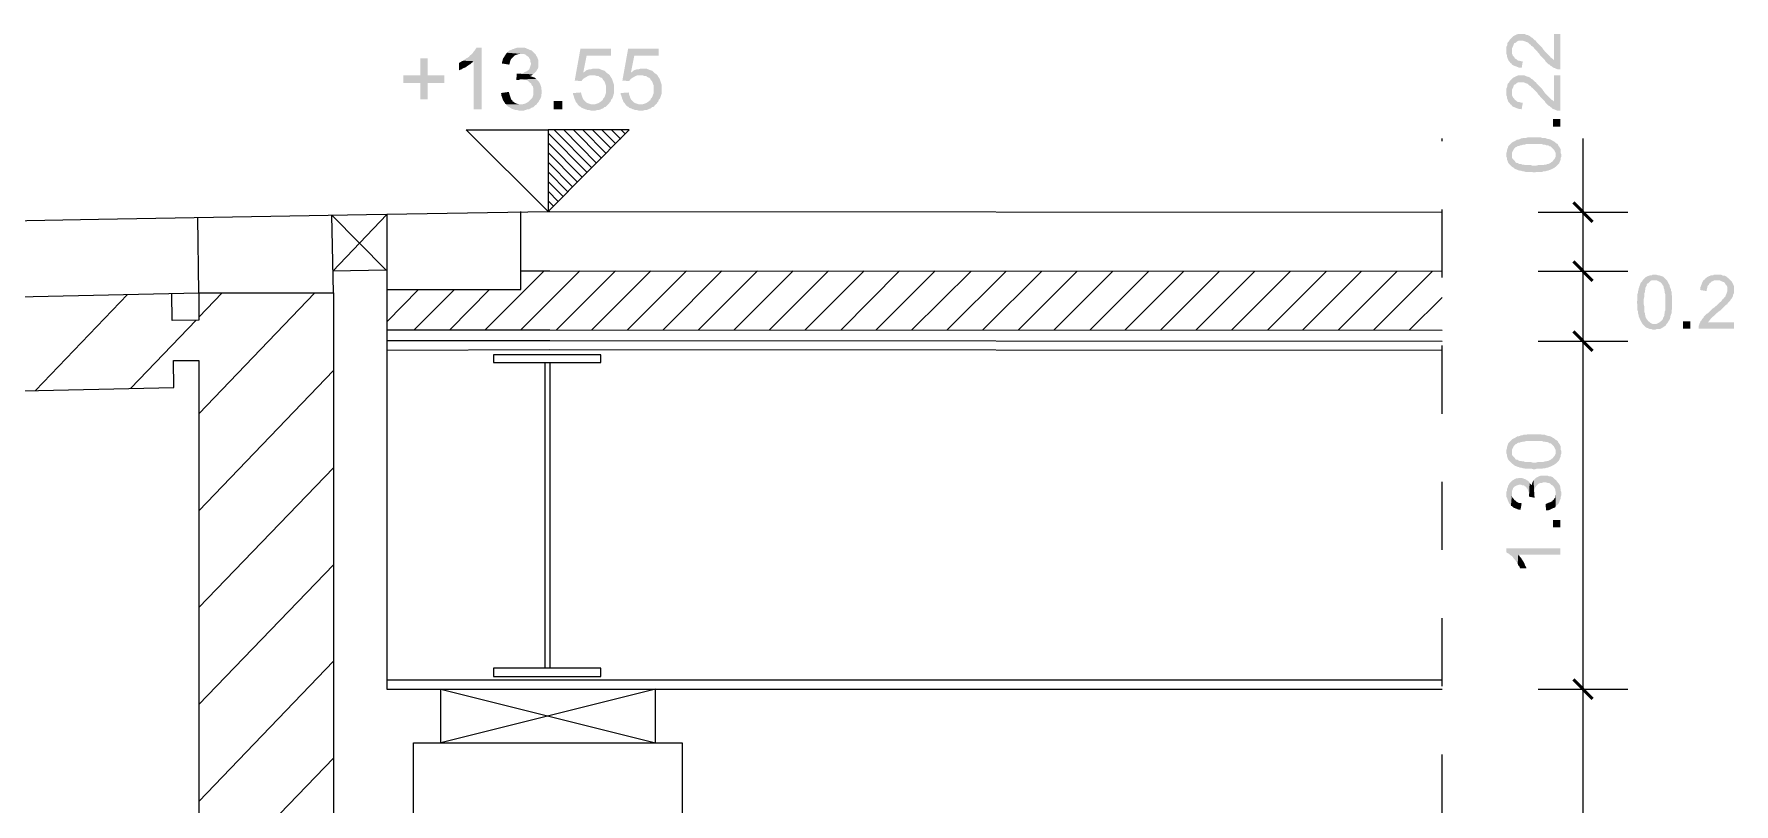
# Model space of a CAD drawing. Header units: millimetres. Extents: x -35.3 to 0.3, y 0.4 to 20.6.
# Drawn here: x -11.149 to -8.654, y 16.903 to 18.034 of the extents above; entities that cross this region are included whole.
import ezdxf

# ---------------------------------------------------------------- set-up
doc = ezdxf.new("R2010")
doc.units = ezdxf.units.MM
doc.linetypes.add('PDF_IMPORT', pattern=[1, 0.8, -0.2])
doc.layers.add('PDF _Geometria', color=7, linetype='Continuous')
doc.layers.add('PDF _Riempimenti solidi', color=7, linetype='Continuous')

msp = doc.modelspace()

# ---------------------------------------------------------------- hatches: boundary and pattern name
at = {"layer": 'PDF _Riempimenti solidi', "transparency": 33554559}
for points in [[(-8.9877, 18.0093), (-8.9877, 18.0043), (-8.9868, 18.0027), (-8.9868, 18.0002), (-8.986, 17.9985), (-8.9852, 17.996), (-8.9843, 17.9943), (-8.9827, 17.9927), (-8.9818, 17.991), (-8.9802, 17.9902), (-8.9793, 17.9885), (-8.9777, 17.9877), (-8.976, 17.9868), (-8.9735, 17.986), (-8.9718, 17.9852), (-8.9693, 17.9843), (-8.9668, 17.9843), (-8.9652, 17.9835), (-8.9635, 17.9935), (-8.966, 17.9935), (-8.9685, 17.9943), (-8.9702, 17.9943), (-8.9718, 17.9952), (-8.9735, 17.9968), (-8.9752, 17.9977), (-8.976, 17.9993), (-8.9777, 18.001), (-8.9793, 18.0043), (-8.9793, 18.0285), (-8.981, 18.0268), (-8.9827, 18.0252), (-8.9835, 18.0235), (-8.9852, 18.0218), (-8.986, 18.0202), (-8.986, 18.0185), (-8.9868, 18.016), (-8.9877, 18.0143), (-8.9877, 18.0118)], [(-8.9793, 18.0285), (-8.9793, 18.0093), (-8.9793, 18.0127), (-8.9777, 18.016), (-8.9768, 18.0185), (-8.976, 18.0202), (-8.9752, 18.0202), (-8.9735, 18.021), (-8.9718, 18.0227), (-8.9702, 18.0235), (-8.9627, 18.0235), (-8.9602, 18.0227), (-8.9585, 18.0218), (-8.956, 18.021), (-8.9543, 18.0193), (-8.9535, 18.0185), (-8.9518, 18.0177), (-8.951, 18.016), (-8.9493, 18.0152), (-8.9427, 18.0085), (-8.941, 18.006), (-8.9393, 18.0043), (-8.9377, 18.0018), (-8.931, 17.9952), (-8.9302, 17.9935), (-8.9285, 17.9918), (-8.9268, 17.9902), (-8.926, 17.9893), (-8.9243, 17.9885), (-8.9227, 17.9868), (-8.921, 17.986), (-8.9193, 17.9843), (-8.9168, 17.9835), (-8.9152, 17.9827), (-8.9127, 17.9818), (-8.9085, 17.9818), (-8.9085, 18.0335), (-8.9177, 18.0335), (-8.9177, 17.9952), (-8.9193, 17.9968), (-8.921, 17.9977), (-8.9227, 17.9993), (-8.9235, 18.0002), (-8.9243, 18.001), (-8.9293, 18.006), (-8.931, 18.0077), (-8.9327, 18.0102), (-8.9335, 18.011), (-8.9352, 18.0135), (-8.9368, 18.0152), (-8.9435, 18.0218), (-8.9443, 18.0235), (-8.946, 18.0243), (-8.9468, 18.0252), (-8.9477, 18.026), (-8.9493, 18.0277), (-8.951, 18.0285), (-8.9527, 18.0302), (-8.9543, 18.031), (-8.956, 18.0318), (-8.9568, 18.0318), (-8.9593, 18.0327), (-8.961, 18.0335), (-8.9702, 18.0335), (-8.9727, 18.0327), (-8.9743, 18.0318), (-8.9777, 18.0302)], [(-10.571, 17.9977), (-10.5818, 17.9977), (-10.5818, 17.9727), (-10.6068, 17.9727), (-10.6068, 17.9618), (-10.5818, 17.9618), (-10.5818, 17.9377), (-10.571, 17.9377), (-10.571, 17.9618), (-10.5468, 17.9618), (-10.5468, 17.9727), (-10.571, 17.9727)], [(-10.5185, 17.9943), (-10.521, 17.9935), (-10.5235, 17.9918), (-10.5252, 17.991), (-10.5252, 17.9802), (-10.5235, 17.981), (-10.521, 17.9818), (-10.5185, 17.9835), (-10.516, 17.9843), (-10.5135, 17.986), (-10.511, 17.9877), (-10.5085, 17.9893), (-10.5068, 17.991), (-10.5052, 17.9918), (-10.5035, 17.9935)], [(-10.4918, 18.0135), (-10.4993, 18.0135), (-10.501, 18.011), (-10.5018, 18.0093), (-10.5035, 18.0077), (-10.5052, 18.0052), (-10.5068, 18.0035), (-10.5093, 18.0018), (-10.5102, 18.0002), (-10.5127, 17.9985), (-10.5143, 17.9977), (-10.5168, 17.996), (-10.5185, 17.9943), (-10.5035, 17.9935), (-10.5035, 17.9227), (-10.4918, 17.9227)], [(-10.4543, 18.006), (-10.456, 18.0043), (-10.4577, 18.0018), (-10.4585, 18.0002), (-10.4602, 17.9977), (-10.461, 17.9952), (-10.4618, 17.9927), (-10.4618, 17.9902), (-10.451, 17.9885), (-10.451, 17.9893), (-10.4502, 17.9927), (-10.4493, 17.9952), (-10.4485, 17.9968), (-10.4435, 18.0018), (-10.4418, 18.0027), (-10.4393, 18.0035), (-10.4368, 18.0043), (-10.4343, 18.0043)], [(-10.4352, 18.0135), (-10.4393, 18.0135), (-10.4418, 18.0127), (-10.4443, 18.0118), (-10.4468, 18.011), (-10.4485, 18.0102), (-10.451, 18.0093), (-10.4527, 18.0077), (-10.4543, 18.006), (-10.4343, 18.0043), (-10.4302, 18.0043), (-10.4277, 18.0035), (-10.426, 18.0018), (-10.4235, 18.0002), (-10.4227, 17.9993), (-10.4218, 17.9977), (-10.4202, 17.9952), (-10.4202, 17.9927), (-10.4193, 17.9902), (-10.4193, 17.9893), (-10.4202, 17.9868), (-10.421, 17.9843), (-10.4218, 17.9818), (-10.4235, 17.9802), (-10.4252, 17.9793), (-10.426, 17.9785), (-10.4285, 17.9777), (-10.431, 17.976), (-10.4335, 17.976), (-10.436, 17.9752), (-10.4385, 17.9752), (-10.4168, 17.9743), (-10.4143, 17.976), (-10.411, 17.9793), (-10.411, 17.9802), (-10.4093, 17.9827), (-10.4085, 17.9852), (-10.4085, 17.9952), (-10.4093, 17.9968), (-10.4102, 17.9993), (-10.4118, 18.0018), (-10.4118, 18.0027), (-10.4152, 18.006), (-10.4168, 18.0077), (-10.4185, 18.0093), (-10.421, 18.0102), (-10.4227, 18.011), (-10.4252, 18.0118), (-10.4268, 18.0127), (-10.4293, 18.0135), (-10.4318, 18.0135)], [(-10.3018, 18.0118), (-10.3468, 18.0118), (-10.3552, 17.9652), (-10.3452, 17.9643), (-10.3443, 17.966), (-10.3427, 17.9677), (-10.3402, 17.9693), (-10.3385, 17.9702), (-10.336, 17.9718), (-10.3335, 17.9727), (-10.3285, 17.9727), (-10.3052, 17.9743), (-10.3077, 17.976), (-10.3427, 17.9768), (-10.3377, 18.0018), (-10.3018, 18.0018)], [(-10.2318, 18.0118), (-10.2768, 18.0118), (-10.2852, 17.9652), (-10.2752, 17.9643), (-10.2743, 17.966), (-10.2727, 17.9677), (-10.2702, 17.9693), (-10.2685, 17.9702), (-10.266, 17.9718), (-10.2635, 17.9727), (-10.2585, 17.9727), (-10.2352, 17.9743), (-10.2377, 17.976), (-10.2727, 17.9768), (-10.2677, 18.0018), (-10.2318, 18.0018)], [(-10.4118, 17.9677), (-10.4335, 17.9668), (-10.4318, 17.9668), (-10.4293, 17.966), (-10.4268, 17.966), (-10.4243, 17.9652), (-10.421, 17.9618), (-10.4193, 17.961), (-10.4185, 17.9585), (-10.4168, 17.9568), (-10.416, 17.9543), (-10.416, 17.9443), (-10.4168, 17.9418), (-10.4177, 17.9393), (-10.4227, 17.9343), (-10.4252, 17.9327), (-10.4268, 17.9318), (-10.4293, 17.931), (-10.4318, 17.9302), (-10.456, 17.9302), (-10.4527, 17.9268), (-10.451, 17.926), (-10.4485, 17.9243), (-10.4468, 17.9235), (-10.4443, 17.9227), (-10.4418, 17.9218), (-10.4393, 17.9218), (-10.4368, 17.921), (-10.4302, 17.921), (-10.4277, 17.9218), (-10.4252, 17.9227), (-10.4227, 17.9227), (-10.4202, 17.9243), (-10.4185, 17.9252), (-10.416, 17.926), (-10.4143, 17.9277), (-10.4127, 17.9293), (-10.4118, 17.9293), (-10.4102, 17.9318), (-10.4085, 17.9335), (-10.4077, 17.9352), (-10.406, 17.9377), (-10.4052, 17.9393), (-10.4043, 17.9418), (-10.4043, 17.9443), (-10.4035, 17.9468), (-10.4035, 17.9502), (-10.4043, 17.9527), (-10.4043, 17.9552), (-10.4052, 17.9577), (-10.406, 17.9602), (-10.4068, 17.9618), (-10.4085, 17.9643), (-10.4102, 17.966)], [(-10.4402, 17.9752), (-10.441, 17.966), (-10.4377, 17.966), (-10.4352, 17.9668), (-10.4335, 17.9668), (-10.4118, 17.9677), (-10.4135, 17.9693), (-10.416, 17.9702), (-10.4185, 17.971), (-10.421, 17.9718), (-10.4185, 17.9727), (-10.4168, 17.9743), (-10.4385, 17.9752)], [(-10.3252, 17.9827), (-10.3285, 17.9827), (-10.331, 17.9818), (-10.3335, 17.9818), (-10.336, 17.981), (-10.3385, 17.9802), (-10.3402, 17.9785), (-10.3427, 17.9768), (-10.3077, 17.976), (-10.311, 17.9793), (-10.3135, 17.9802), (-10.316, 17.981), (-10.3177, 17.9818), (-10.3202, 17.9827), (-10.3227, 17.9827)], [(-10.3052, 17.9743), (-10.3285, 17.9727), (-10.3252, 17.9727), (-10.3227, 17.9718), (-10.3202, 17.9718), (-10.3185, 17.9702), (-10.316, 17.9693), (-10.3143, 17.9677), (-10.3135, 17.966), (-10.3118, 17.9643), (-10.311, 17.9627), (-10.3102, 17.9602), (-10.3093, 17.9577), (-10.3093, 17.9468), (-10.3102, 17.9443), (-10.311, 17.9418), (-10.3118, 17.9402), (-10.3135, 17.9385), (-10.3143, 17.936), (-10.3152, 17.936), (-10.3168, 17.9343), (-10.3193, 17.9327), (-10.321, 17.9318), (-10.3235, 17.931), (-10.326, 17.9302), (-10.3285, 17.9302), (-10.306, 17.9302), (-10.3043, 17.9318), (-10.3043, 17.9327), (-10.3027, 17.9343), (-10.3018, 17.9368), (-10.3002, 17.9385), (-10.2993, 17.941), (-10.2985, 17.9435), (-10.2977, 17.946), (-10.2977, 17.9593), (-10.2985, 17.9618), (-10.2993, 17.9643), (-10.3002, 17.9668), (-10.301, 17.9685), (-10.3027, 17.971), (-10.3035, 17.9727)], [(-10.2552, 17.9827), (-10.2585, 17.9827), (-10.261, 17.9818), (-10.2635, 17.9818), (-10.266, 17.981), (-10.2685, 17.9802), (-10.2702, 17.9785), (-10.2727, 17.9768), (-10.2377, 17.976), (-10.2393, 17.9777), (-10.241, 17.9793), (-10.2435, 17.9802), (-10.246, 17.981), (-10.2477, 17.9818), (-10.2502, 17.9827), (-10.2527, 17.9827)], [(-10.2352, 17.9743), (-10.2585, 17.9727), (-10.2552, 17.9727), (-10.2527, 17.9718), (-10.2502, 17.9718), (-10.2485, 17.9702), (-10.246, 17.9693), (-10.2443, 17.9677), (-10.2435, 17.966), (-10.2418, 17.9643), (-10.241, 17.9627), (-10.2402, 17.9602), (-10.2393, 17.9577), (-10.2393, 17.9468), (-10.2402, 17.9443), (-10.241, 17.9418), (-10.2418, 17.9402), (-10.2435, 17.9385), (-10.2443, 17.936), (-10.2452, 17.936), (-10.2468, 17.9343), (-10.2493, 17.9327), (-10.251, 17.9318), (-10.2535, 17.931), (-10.256, 17.9302), (-10.2585, 17.9302), (-10.236, 17.9302), (-10.2343, 17.9318), (-10.2343, 17.9327), (-10.2327, 17.9343), (-10.2318, 17.9368), (-10.2302, 17.9385), (-10.2293, 17.941), (-10.2285, 17.9435), (-10.2277, 17.946), (-10.2277, 17.9593), (-10.2285, 17.9618), (-10.2293, 17.9643), (-10.2302, 17.9668), (-10.231, 17.9685), (-10.2327, 17.971), (-10.2335, 17.9727)], [(-8.9877, 17.9485), (-8.9877, 17.9435), (-8.9868, 17.9418), (-8.9868, 17.9393), (-8.986, 17.9377), (-8.9852, 17.9352), (-8.9843, 17.9335), (-8.9827, 17.9318), (-8.9818, 17.9302), (-8.9802, 17.9293), (-8.9793, 17.9277), (-8.9777, 17.9268), (-8.976, 17.926), (-8.9735, 17.9252), (-8.9718, 17.9243), (-8.9693, 17.9235), (-8.9668, 17.9235), (-8.9652, 17.9227), (-8.9635, 17.9327), (-8.966, 17.9327), (-8.9685, 17.9335), (-8.9702, 17.9335), (-8.9718, 17.9343), (-8.9735, 17.936), (-8.9752, 17.9368), (-8.976, 17.9385), (-8.9777, 17.9402), (-8.9793, 17.9435), (-8.9793, 17.9677), (-8.981, 17.966), (-8.9827, 17.9643), (-8.9835, 17.9627), (-8.9852, 17.961), (-8.986, 17.9593), (-8.986, 17.9577), (-8.9868, 17.9552), (-8.9877, 17.9535), (-8.9877, 17.951)], [(-8.9793, 17.9677), (-8.9793, 17.9485), (-8.9793, 17.9518), (-8.9777, 17.9552), (-8.9768, 17.9577), (-8.976, 17.9593), (-8.9752, 17.9593), (-8.9735, 17.9602), (-8.9718, 17.9618), (-8.9702, 17.9627), (-8.9627, 17.9627), (-8.9602, 17.9618), (-8.9585, 17.961), (-8.956, 17.9602), (-8.9543, 17.9585), (-8.9535, 17.9577), (-8.9518, 17.9568), (-8.951, 17.9552), (-8.9493, 17.9543), (-8.9427, 17.9477), (-8.941, 17.9452), (-8.9393, 17.9435), (-8.9377, 17.941), (-8.931, 17.9343), (-8.9302, 17.9327), (-8.9285, 17.931), (-8.9268, 17.9293), (-8.926, 17.9285), (-8.9243, 17.9277), (-8.9227, 17.926), (-8.921, 17.9252), (-8.9193, 17.9235), (-8.9168, 17.9227), (-8.9152, 17.9218), (-8.9127, 17.921), (-8.9085, 17.921), (-8.9085, 17.9727), (-8.9177, 17.9727), (-8.9177, 17.9343), (-8.9193, 17.936), (-8.921, 17.9368), (-8.9227, 17.9385), (-8.9235, 17.9393), (-8.9243, 17.9402), (-8.9277, 17.9435), (-8.9293, 17.9452), (-8.931, 17.9468), (-8.9327, 17.9493), (-8.9335, 17.9502), (-8.9352, 17.9527), (-8.9368, 17.9543), (-8.9435, 17.961), (-8.9443, 17.9627), (-8.946, 17.9635), (-8.9468, 17.9643), (-8.9477, 17.9652), (-8.9493, 17.9668), (-8.951, 17.9677), (-8.9527, 17.9693), (-8.9543, 17.9702), (-8.956, 17.971), (-8.9568, 17.971), (-8.9593, 17.9718), (-8.961, 17.9727), (-8.9702, 17.9727), (-8.9727, 17.9718), (-8.9743, 17.971), (-8.976, 17.9702), (-8.9777, 17.9693)], [(-10.4518, 17.9485), (-10.4635, 17.9468), (-10.4627, 17.9452), (-10.4627, 17.9427), (-10.4618, 17.9402), (-10.461, 17.9377), (-10.4602, 17.936), (-10.4585, 17.9335), (-10.4577, 17.9318), (-10.456, 17.9302), (-10.4343, 17.9302), (-10.4368, 17.9302), (-10.4393, 17.931), (-10.4418, 17.9318), (-10.4435, 17.9327), (-10.4452, 17.9343), (-10.446, 17.9343), (-10.4468, 17.936), (-10.4485, 17.9377), (-10.4493, 17.9402), (-10.451, 17.9452)], [(-10.346, 17.9477), (-10.3577, 17.9468), (-10.3577, 17.9452), (-10.3568, 17.9427), (-10.356, 17.9402), (-10.3552, 17.9377), (-10.3543, 17.936), (-10.3535, 17.9335), (-10.3518, 17.9318), (-10.3502, 17.9293), (-10.3485, 17.9277), (-10.3468, 17.9268), (-10.3452, 17.9252), (-10.3427, 17.9243), (-10.341, 17.9235), (-10.3385, 17.9227), (-10.336, 17.9218), (-10.3335, 17.9218), (-10.331, 17.921), (-10.3252, 17.921), (-10.3227, 17.9218), (-10.3202, 17.9218), (-10.3177, 17.9227), (-10.316, 17.9235), (-10.3135, 17.9243), (-10.3118, 17.926), (-10.3093, 17.9268), (-10.306, 17.9302), (-10.331, 17.9302), (-10.3335, 17.931), (-10.336, 17.9318), (-10.3377, 17.9327), (-10.3427, 17.9377), (-10.3435, 17.9393), (-10.3443, 17.9418), (-10.3452, 17.9443)], [(-10.276, 17.9477), (-10.2877, 17.9468), (-10.2877, 17.9452), (-10.2868, 17.9427), (-10.286, 17.9402), (-10.2852, 17.9377), (-10.2843, 17.936), (-10.2835, 17.9335), (-10.2818, 17.9318), (-10.2802, 17.9293), (-10.2785, 17.9277), (-10.2768, 17.9268), (-10.2752, 17.9252), (-10.2727, 17.9243), (-10.271, 17.9235), (-10.2685, 17.9227), (-10.266, 17.9218), (-10.2635, 17.9218), (-10.261, 17.921), (-10.2552, 17.921), (-10.2527, 17.9218), (-10.2502, 17.9218), (-10.2477, 17.9227), (-10.246, 17.9235), (-10.2435, 17.9243), (-10.2418, 17.926), (-10.2393, 17.9268), (-10.236, 17.9302), (-10.261, 17.9302), (-10.2635, 17.931), (-10.266, 17.9318), (-10.2677, 17.9327), (-10.2727, 17.9377), (-10.2735, 17.9393), (-10.2743, 17.9418), (-10.2752, 17.9443)], [(-10.3735, 17.9227), (-10.3735, 17.9352), (-10.386, 17.9352), (-10.386, 17.9227)], [(-8.9085, 17.8977), (-8.9085, 17.9085), (-8.9193, 17.9085), (-8.9193, 17.8977)], [(-8.9877, 17.856), (-8.9877, 17.8535), (-8.9868, 17.8518), (-8.9868, 17.8493), (-8.986, 17.8477), (-8.9852, 17.8452), (-8.9843, 17.8435), (-8.9793, 17.8385), (-8.9793, 17.8593), (-8.9777, 17.8627), (-8.9768, 17.8643), (-8.9752, 17.866), (-8.9735, 17.8677), (-8.9727, 17.8677), (-8.9718, 17.8685), (-8.9702, 17.8693), (-8.9685, 17.8693), (-8.9668, 17.8702), (-8.9652, 17.8702), (-8.9635, 17.871), (-8.961, 17.871), (-8.9585, 17.8718), (-8.9352, 17.8718), (-8.9335, 17.871), (-8.931, 17.871), (-8.9293, 17.8702), (-8.9268, 17.8702), (-8.9252, 17.8693), (-8.9243, 17.8685), (-8.9227, 17.8685), (-8.9193, 17.8652), (-8.9177, 17.8635), (-8.9168, 17.8618), (-8.916, 17.8602), (-8.9152, 17.8585), (-8.9152, 17.856), (-8.9143, 17.8393), (-8.9127, 17.841), (-8.9118, 17.8418), (-8.9102, 17.8435), (-8.9093, 17.846), (-8.9077, 17.8493), (-8.9077, 17.8518), (-8.9068, 17.8535), (-8.9068, 17.8568), (-8.9077, 17.8585), (-8.9077, 17.8635), (-8.9085, 17.8652), (-8.9093, 17.8668), (-8.911, 17.8693), (-8.9118, 17.8702), (-8.9118, 17.871), (-8.9135, 17.8727), (-8.9152, 17.8735), (-8.9168, 17.8752), (-8.9185, 17.876), (-8.921, 17.8777), (-8.9227, 17.8785), (-8.9252, 17.8793), (-8.9268, 17.8793), (-8.9293, 17.8802), (-8.931, 17.881), (-8.9352, 17.881), (-8.9377, 17.8818), (-8.956, 17.8818), (-8.9585, 17.881), (-8.9627, 17.881), (-8.9643, 17.8802), (-8.966, 17.8802), (-8.9677, 17.8793), (-8.9702, 17.8785), (-8.9718, 17.8785), (-8.9743, 17.8768), (-8.976, 17.876), (-8.9777, 17.8752), (-8.9793, 17.8743), (-8.9843, 17.8693), (-8.9852, 17.8677), (-8.9852, 17.8668), (-8.986, 17.8652), (-8.9868, 17.8627), (-8.9868, 17.861), (-8.9877, 17.8585)], [(-8.9793, 17.8385), (-8.9777, 17.8377), (-8.976, 17.836), (-8.9743, 17.8352), (-8.9718, 17.8343), (-8.9702, 17.8335), (-8.9693, 17.8335), (-8.9677, 17.8327), (-8.966, 17.8327), (-8.9635, 17.8318), (-8.9618, 17.8318), (-8.9593, 17.831), (-8.9502, 17.831), (-8.9477, 17.8302), (-8.946, 17.8302), (-8.9435, 17.831), (-8.9352, 17.831), (-8.9335, 17.8318), (-8.931, 17.8318), (-8.9285, 17.8327), (-8.9268, 17.8327), (-8.9252, 17.8335), (-8.9227, 17.8343), (-8.921, 17.8352), (-8.9193, 17.836), (-8.9177, 17.8368), (-8.9168, 17.8377), (-8.9152, 17.8385), (-8.9143, 17.8393), (-8.9152, 17.856), (-8.9152, 17.8535), (-8.916, 17.8518), (-8.9168, 17.8502), (-8.9185, 17.8485), (-8.9193, 17.8468), (-8.9218, 17.8452), (-8.9227, 17.8443), (-8.926, 17.8427), (-8.9277, 17.8427), (-8.9293, 17.8418), (-8.931, 17.8418), (-8.9335, 17.841), (-8.941, 17.841), (-8.9443, 17.8402), (-8.9493, 17.8402), (-8.9518, 17.841), (-8.9602, 17.841), (-8.9618, 17.8418), (-8.9643, 17.8418), (-8.966, 17.8427), (-8.9685, 17.8427), (-8.9702, 17.8435), (-8.971, 17.8443), (-8.9727, 17.8443), (-8.9743, 17.8452), (-8.9752, 17.8468), (-8.9768, 17.8485), (-8.9785, 17.8502), (-8.9793, 17.8518), (-8.9793, 17.856)], [(-8.7877, 17.6718), (-8.7885, 17.6702), (-8.7902, 17.6685), (-8.791, 17.6668), (-8.7918, 17.6643), (-8.7927, 17.6627), (-8.7927, 17.6618), (-8.7935, 17.6602), (-8.7935, 17.6585), (-8.7943, 17.656), (-8.7943, 17.6543), (-8.7952, 17.6518), (-8.7952, 17.6427), (-8.796, 17.6402), (-8.796, 17.6385), (-8.7952, 17.636), (-8.7952, 17.6277), (-8.7943, 17.626), (-8.7943, 17.6235), (-8.7935, 17.621), (-8.7935, 17.6193), (-8.7927, 17.6177), (-8.7918, 17.6152), (-8.791, 17.6135), (-8.7902, 17.6118), (-8.7893, 17.6102), (-8.7885, 17.6093), (-8.7877, 17.6077), (-8.7868, 17.6068), (-8.7702, 17.6077), (-8.7727, 17.6077), (-8.7743, 17.6085), (-8.776, 17.6093), (-8.7777, 17.611), (-8.7793, 17.6118), (-8.781, 17.6143), (-8.7818, 17.6152), (-8.7827, 17.6168), (-8.7835, 17.6185), (-8.7835, 17.6202), (-8.7843, 17.6218), (-8.7843, 17.6235), (-8.7852, 17.626), (-8.7852, 17.6335), (-8.786, 17.6368), (-8.786, 17.6443), (-8.7852, 17.6477), (-8.7852, 17.6527), (-8.7843, 17.6543), (-8.7843, 17.6568), (-8.7835, 17.6585), (-8.7835, 17.661), (-8.7827, 17.6627), (-8.7818, 17.6635), (-8.7818, 17.6652), (-8.781, 17.6668), (-8.7793, 17.6677), (-8.776, 17.671), (-8.7743, 17.6718), (-8.7702, 17.6718)], [(-8.7702, 17.6802), (-8.7727, 17.6802), (-8.7743, 17.6793), (-8.7768, 17.6793), (-8.7785, 17.6785), (-8.781, 17.6777), (-8.7827, 17.6768), (-8.7843, 17.6752), (-8.786, 17.6735), (-8.7877, 17.6718), (-8.7668, 17.6718), (-8.7618, 17.6693), (-8.7585, 17.666), (-8.7585, 17.6652), (-8.7577, 17.6643), (-8.7568, 17.6627), (-8.7568, 17.661), (-8.756, 17.6593), (-8.756, 17.6577), (-8.7552, 17.656), (-8.7552, 17.6535), (-8.7543, 17.651), (-8.7543, 17.6277), (-8.7552, 17.626), (-8.7552, 17.6235), (-8.756, 17.6218), (-8.756, 17.6193), (-8.7568, 17.6177), (-8.7577, 17.6168), (-8.7577, 17.6152), (-8.7585, 17.6143), (-8.7593, 17.6135), (-8.761, 17.6118), (-8.7627, 17.6102), (-8.7643, 17.6093), (-8.766, 17.6085), (-8.7677, 17.6077), (-8.7702, 17.6077), (-8.7868, 17.6068), (-8.7843, 17.6043), (-8.7827, 17.6027), (-8.7802, 17.6018), (-8.7785, 17.601), (-8.7768, 17.6002), (-8.7743, 17.6002), (-8.7727, 17.5993), (-8.7693, 17.5993), (-8.7677, 17.6002), (-8.7627, 17.6002), (-8.761, 17.601), (-8.7593, 17.6018), (-8.7568, 17.6035), (-8.756, 17.6043), (-8.7552, 17.6043), (-8.7535, 17.606), (-8.7527, 17.6077), (-8.751, 17.6093), (-8.7502, 17.611), (-8.7485, 17.6135), (-8.7477, 17.6152), (-8.7468, 17.6177), (-8.7468, 17.6193), (-8.746, 17.6218), (-8.7452, 17.6235), (-8.7452, 17.6277), (-8.7443, 17.6302), (-8.7443, 17.6485), (-8.7452, 17.651), (-8.7452, 17.6552), (-8.746, 17.6568), (-8.746, 17.6585), (-8.7468, 17.6602), (-8.7477, 17.6627), (-8.7477, 17.6643), (-8.7493, 17.6668), (-8.751, 17.6702), (-8.7518, 17.6718), (-8.7568, 17.6768), (-8.7585, 17.6777), (-8.7593, 17.6777), (-8.761, 17.6785), (-8.7635, 17.6793), (-8.7652, 17.6793), (-8.7677, 17.6802)], [(-8.6585, 17.6718), (-8.6777, 17.6718), (-8.6743, 17.6718), (-8.6727, 17.671), (-8.671, 17.6702), (-8.6685, 17.6693), (-8.6677, 17.6685), (-8.6668, 17.6677), (-8.666, 17.666), (-8.6643, 17.6643), (-8.6635, 17.6627), (-8.6635, 17.6552), (-8.6643, 17.6527), (-8.6652, 17.651), (-8.666, 17.6485), (-8.6677, 17.6468), (-8.6685, 17.646), (-8.6693, 17.6443), (-8.671, 17.6435), (-8.6718, 17.6418), (-8.6785, 17.6352), (-8.681, 17.6335), (-8.6827, 17.6318), (-8.6852, 17.6302), (-8.6868, 17.6285), (-8.6885, 17.6268), (-8.6902, 17.6252), (-8.6918, 17.6235), (-8.6935, 17.6227), (-8.6977, 17.6185), (-8.6985, 17.6168), (-8.7002, 17.6152), (-8.701, 17.6135), (-8.7027, 17.6118), (-8.7035, 17.6093), (-8.7043, 17.6077), (-8.7052, 17.6052), (-8.7052, 17.601), (-8.6535, 17.601), (-8.6535, 17.6102), (-8.6918, 17.6102), (-8.6902, 17.6118), (-8.6893, 17.6135), (-8.6877, 17.6152), (-8.6793, 17.6235), (-8.6768, 17.6252), (-8.676, 17.626), (-8.6735, 17.6277), (-8.6702, 17.631), (-8.6685, 17.6327), (-8.6668, 17.6343), (-8.6652, 17.636), (-8.6635, 17.6368), (-8.6627, 17.6385), (-8.6618, 17.6393), (-8.661, 17.6402), (-8.6593, 17.6418), (-8.6585, 17.6435), (-8.6568, 17.6452), (-8.656, 17.6468), (-8.6552, 17.6485), (-8.6552, 17.6493), (-8.6543, 17.6518), (-8.6535, 17.6535), (-8.6535, 17.6627), (-8.6543, 17.6652), (-8.6552, 17.6668), (-8.656, 17.6685), (-8.6568, 17.6702)], [(-8.6777, 17.6802), (-8.6827, 17.6802), (-8.6843, 17.6793), (-8.6868, 17.6793), (-8.6885, 17.6785), (-8.691, 17.6777), (-8.6927, 17.6768), (-8.6943, 17.6752), (-8.696, 17.6743), (-8.6968, 17.6727), (-8.6985, 17.6718), (-8.6993, 17.6702), (-8.7002, 17.6685), (-8.701, 17.666), (-8.7018, 17.6643), (-8.7027, 17.6618), (-8.7027, 17.6593), (-8.7035, 17.6577), (-8.6935, 17.656), (-8.6935, 17.6585), (-8.6927, 17.661), (-8.6927, 17.6627), (-8.6918, 17.6643), (-8.6902, 17.666), (-8.6893, 17.6677), (-8.6877, 17.6685), (-8.686, 17.6702), (-8.6843, 17.671), (-8.6827, 17.6718), (-8.6585, 17.6718), (-8.6618, 17.6752), (-8.6635, 17.676), (-8.6652, 17.6777), (-8.6668, 17.6785), (-8.6685, 17.6785), (-8.671, 17.6793), (-8.6727, 17.6802), (-8.6752, 17.6802)], [(-8.7177, 17.601), (-8.7177, 17.6118), (-8.7285, 17.6118), (-8.7285, 17.601)], [(-8.9877, 17.4202), (-8.9877, 17.4177), (-8.9868, 17.416), (-8.9868, 17.4135), (-8.986, 17.4118), (-8.9852, 17.4093), (-8.9843, 17.4077), (-8.9793, 17.4027), (-8.9793, 17.4235), (-8.9777, 17.4268), (-8.9768, 17.4285), (-8.9752, 17.4302), (-8.9735, 17.4318), (-8.9727, 17.4318), (-8.9718, 17.4327), (-8.9702, 17.4335), (-8.9685, 17.4335), (-8.9668, 17.4343), (-8.9652, 17.4343), (-8.9635, 17.4352), (-8.961, 17.4352), (-8.9585, 17.436), (-8.9352, 17.436), (-8.9335, 17.4352), (-8.931, 17.4352), (-8.9293, 17.4343), (-8.9268, 17.4343), (-8.9252, 17.4335), (-8.9243, 17.4327), (-8.9227, 17.4327), (-8.9177, 17.4277), (-8.9168, 17.426), (-8.916, 17.4243), (-8.9152, 17.4227), (-8.9152, 17.4202), (-8.9143, 17.4035), (-8.9127, 17.4052), (-8.9102, 17.4077), (-8.9093, 17.4102), (-8.9077, 17.4135), (-8.9077, 17.416), (-8.9068, 17.4177), (-8.9068, 17.421), (-8.9077, 17.4227), (-8.9077, 17.4277), (-8.9093, 17.431), (-8.911, 17.4335), (-8.9118, 17.4343), (-8.9118, 17.4352), (-8.9135, 17.4368), (-8.9152, 17.4377), (-8.9168, 17.4393), (-8.9185, 17.4402), (-8.921, 17.4418), (-8.9227, 17.4427), (-8.9252, 17.4435), (-8.9268, 17.4435), (-8.9293, 17.4443), (-8.931, 17.4452), (-8.9352, 17.4452), (-8.9377, 17.446), (-8.956, 17.446), (-8.9585, 17.4452), (-8.9627, 17.4452), (-8.9643, 17.4443), (-8.966, 17.4443), (-8.9677, 17.4435), (-8.9702, 17.4427), (-8.9718, 17.4427), (-8.9743, 17.441), (-8.976, 17.4402), (-8.9777, 17.4393), (-8.9793, 17.4385), (-8.9843, 17.4335), (-8.9852, 17.4318), (-8.9852, 17.431), (-8.986, 17.4293), (-8.9868, 17.4268), (-8.9868, 17.4252), (-8.9877, 17.4227)], [(-8.9793, 17.4027), (-8.9777, 17.4018), (-8.976, 17.4002), (-8.9743, 17.3993), (-8.9718, 17.3985), (-8.9702, 17.3977), (-8.9693, 17.3977), (-8.9677, 17.3968), (-8.966, 17.3968), (-8.9635, 17.396), (-8.9618, 17.396), (-8.9593, 17.3952), (-8.9502, 17.3952), (-8.9477, 17.3943), (-8.946, 17.3943), (-8.9435, 17.3952), (-8.9352, 17.3952), (-8.9335, 17.396), (-8.931, 17.396), (-8.9285, 17.3968), (-8.9268, 17.3968), (-8.9252, 17.3977), (-8.9227, 17.3985), (-8.921, 17.3993), (-8.9193, 17.4002), (-8.9177, 17.401), (-8.9168, 17.4018), (-8.9152, 17.4027), (-8.9143, 17.4035), (-8.9152, 17.4202), (-8.9152, 17.4177), (-8.916, 17.416), (-8.9168, 17.4143), (-8.9185, 17.4127), (-8.9193, 17.411), (-8.9218, 17.4093), (-8.9227, 17.4085), (-8.9243, 17.4077), (-8.926, 17.4068), (-8.9277, 17.4068), (-8.9293, 17.406), (-8.931, 17.406), (-8.9335, 17.4052), (-8.941, 17.4052), (-8.9443, 17.4043), (-8.9493, 17.4043), (-8.9518, 17.4052), (-8.9602, 17.4052), (-8.9618, 17.406), (-8.9643, 17.406), (-8.966, 17.4068), (-8.9685, 17.4068), (-8.9702, 17.4077), (-8.971, 17.4085), (-8.9727, 17.4085), (-8.9743, 17.4093), (-8.9752, 17.411), (-8.9768, 17.4127), (-8.9785, 17.4143), (-8.9793, 17.416), (-8.9793, 17.4202)], [(-8.9877, 17.3585), (-8.9877, 17.3543), (-8.9868, 17.3527), (-8.986, 17.3502), (-8.9852, 17.3485), (-8.9843, 17.346), (-8.9835, 17.3443), (-8.9818, 17.3427), (-8.981, 17.341), (-8.9793, 17.3585), (-8.9793, 17.3627), (-8.9785, 17.3643), (-8.9777, 17.3668), (-8.9752, 17.3693), (-8.9718, 17.371), (-8.9693, 17.3718), (-8.966, 17.3718), (-8.9643, 17.371), (-8.9618, 17.371), (-8.9602, 17.3693), (-8.9585, 17.3685), (-8.9577, 17.3668), (-8.9568, 17.366), (-8.956, 17.3643), (-8.9552, 17.3618), (-8.9543, 17.3602), (-8.9543, 17.356), (-8.9535, 17.3743), (-8.9543, 17.376), (-8.956, 17.3777), (-8.9577, 17.3785), (-8.9585, 17.3793), (-8.961, 17.3802), (-8.9627, 17.381), (-8.9652, 17.3818), (-8.9693, 17.3818), (-8.971, 17.381), (-8.9735, 17.381), (-8.9752, 17.3802), (-8.9777, 17.3785), (-8.9793, 17.3777), (-8.9827, 17.3743), (-8.9835, 17.3727), (-8.9852, 17.3702), (-8.9852, 17.3693), (-8.986, 17.3668), (-8.9868, 17.3652), (-8.9868, 17.3627), (-8.9877, 17.361)], [(-8.9543, 17.3543), (-8.946, 17.3527), (-8.946, 17.3535), (-8.9468, 17.356), (-8.9468, 17.3602), (-8.9477, 17.3785), (-8.9485, 17.3768), (-8.9493, 17.3752), (-8.9502, 17.3727), (-8.951, 17.371), (-8.9518, 17.3727), (-8.9535, 17.3743), (-8.9543, 17.356)], [(-8.9477, 17.3785), (-8.9468, 17.3602), (-8.9468, 17.3635), (-8.946, 17.366), (-8.9452, 17.3677), (-8.9443, 17.3693), (-8.9427, 17.371), (-8.9418, 17.3718), (-8.9402, 17.3735), (-8.9377, 17.3743), (-8.936, 17.3743), (-8.9335, 17.3752), (-8.9293, 17.3752), (-8.9268, 17.3743), (-8.9252, 17.3743), (-8.9235, 17.3735), (-8.9218, 17.3718), (-8.9202, 17.371), (-8.9185, 17.3693), (-8.9168, 17.3668), (-8.916, 17.3652), (-8.916, 17.3635), (-8.9152, 17.361), (-8.9152, 17.3402), (-8.911, 17.3443), (-8.9102, 17.346), (-8.9093, 17.3485), (-8.9077, 17.3518), (-8.9077, 17.3543), (-8.9068, 17.3568), (-8.9068, 17.361), (-8.9077, 17.3627), (-8.9077, 17.3652), (-8.9085, 17.3668), (-8.9085, 17.3693), (-8.9093, 17.371), (-8.9102, 17.3727), (-8.9118, 17.3743), (-8.9127, 17.376), (-8.9143, 17.3777), (-8.9143, 17.3785), (-8.916, 17.3793), (-8.9193, 17.3827), (-8.921, 17.3835), (-8.9235, 17.3843), (-8.9252, 17.3843), (-8.9277, 17.3852), (-8.9368, 17.3852), (-8.9393, 17.3843), (-8.941, 17.3835), (-8.9427, 17.3827), (-8.9443, 17.3818), (-8.946, 17.3802)], [(-8.981, 17.341), (-8.9793, 17.3402), (-8.9777, 17.3385), (-8.976, 17.3377), (-8.9735, 17.3368), (-8.9718, 17.336), (-8.9693, 17.3352), (-8.9668, 17.3352), (-8.9652, 17.3443), (-8.9668, 17.3452), (-8.9693, 17.3452), (-8.971, 17.346), (-8.9727, 17.3468), (-8.9743, 17.3485), (-8.976, 17.3493), (-8.9768, 17.351), (-8.9785, 17.3527), (-8.9793, 17.3543), (-8.9793, 17.3585)], [(-8.9302, 17.3435), (-8.9293, 17.3343), (-8.926, 17.3343), (-8.9235, 17.3352), (-8.9218, 17.336), (-8.9202, 17.3368), (-8.9185, 17.3377), (-8.916, 17.3385), (-8.9152, 17.3402), (-8.9152, 17.3593), (-8.9152, 17.3568), (-8.916, 17.3552), (-8.916, 17.3527), (-8.9177, 17.351), (-8.9185, 17.3493), (-8.9193, 17.3493), (-8.9202, 17.3477), (-8.9218, 17.3468), (-8.9235, 17.346), (-8.926, 17.3452), (-8.9277, 17.3443)], [(-8.9085, 17.3093), (-8.9085, 17.3202), (-8.9193, 17.3202), (-8.9193, 17.3093)], [(-8.9877, 17.2785), (-8.9877, 17.2727), (-8.9868, 17.2718), (-8.9852, 17.271), (-8.9835, 17.2702), (-8.9818, 17.2685), (-8.9802, 17.2677), (-8.9785, 17.266), (-8.9768, 17.2635), (-8.9743, 17.261), (-8.9735, 17.2593), (-8.9718, 17.2577), (-8.971, 17.256), (-8.9702, 17.2693), (-8.9085, 17.2693), (-8.9085, 17.2785)], [(-8.971, 17.256), (-8.9702, 17.2535), (-8.9685, 17.2518), (-8.9677, 17.2493), (-8.9585, 17.2493), (-8.9585, 17.2502), (-8.9593, 17.2518), (-8.9602, 17.2535), (-8.961, 17.256), (-8.9618, 17.2577), (-8.9652, 17.2627), (-8.966, 17.2643), (-8.9677, 17.266), (-8.9685, 17.2677), (-8.9702, 17.2693)]]:
    msp.add_hatch(color=256, dxfattribs=at).paths.add_polyline_path(points)

# ---------------------------------------------------------------- linework, layer by layer
at = {"layer": 'PDF _Geometria', "lineweight": 25}
for points in [[(-17.4518, 17.6177), (-15.7785, 17.661), (-15.3843, 17.671), (-14.991, 17.6802), (-14.5977, 17.6893), (-14.2043, 17.6985), (-13.8102, 17.7077), (-13.4168, 17.716), (-13.0227, 17.7243), (-12.6293, 17.7318), (-12.2352, 17.7402), (-11.8418, 17.7477), (-11.4485, 17.7543), (-11.0543, 17.7618), (-10.661, 17.7685), (-10.3943, 17.7727), (-10.5143, 17.8927), (-10.3943, 17.8927)], [(-10.3302, 17.8368), (-10.3852, 17.8927)], [(-10.3235, 17.8443), (-10.371, 17.8927)], [(-10.316, 17.851), (-10.3568, 17.8927)], [(-10.3093, 17.8585), (-10.3435, 17.8927)], [(-10.3018, 17.8652), (-10.3293, 17.8927)], [(-10.2952, 17.8727), (-10.3152, 17.8927)], [(-10.2877, 17.8793), (-10.301, 17.8927)], [(-10.281, 17.8868), (-10.2868, 17.8927)], [(-10.3368, 17.8302), (-10.3943, 17.8877)], [(-10.3443, 17.8235), (-10.3943, 17.8735)], [(-8.8752, 17.8802), (-8.8752, 17.6852), (-8.8752, 17.5827), (-8.8752, 17.0718), (-8.8752, 16.6477)], [(-10.351, 17.816), (-10.3943, 17.8593)], [(-10.3585, 17.8093), (-10.3943, 17.8452)], [(-10.3652, 17.8018), (-10.3943, 17.831)], [(-10.3727, 17.7952), (-10.3943, 17.8168)], [(-10.3793, 17.7877), (-10.3943, 17.8027)], [(-10.631, 17.7685), (-10.631, 17.0718), (-9.0818, 17.0718)], [(-10.3952, 17.7727), (-10.3918, 17.7727), (-9.0818, 17.7718)], [(-10.3868, 17.781), (-10.3943, 17.7885)], [(-8.941, 17.7718), (-8.8093, 17.7718)], [(-10.4343, 17.686), (-10.3918, 17.686), (-9.0818, 17.6852)], [(-8.941, 17.6852), (-8.8093, 17.6852)], [(-10.9068, 17.6535), (-10.7093, 17.6535), (-10.7093, 16.8752), (-10.1193, 16.8752), (-10.1193, 14.0127), (-8.7802, 14.0127), (-8.7802, 13.3035), (-13.2493, 13.3035), (-13.2493, 14.0118), (-13.2493, 15.3902), (-16.3668, 17.1718), (-16.3668, 17.5327), (-10.9068, 17.6535), (-10.9068, 17.6135), (-10.946, 17.6127), (-10.9468, 17.6527)], [(-10.631, 17.5993), (-10.3918, 17.5993), (-9.0818, 17.5985)], [(-13.661, 17.5927), (-13.6585, 17.4543), (-10.9435, 17.5143), (-10.9443, 17.5543), (-10.9068, 17.5543), (-10.9068, 14.0118), (-13.2493, 14.0118)], [(-10.631, 17.5835), (-10.3918, 17.5835), (-9.0818, 17.5827)], [(-8.941, 17.5827), (-8.8093, 17.5827)], [(-8.941, 17.0718), (-8.8093, 17.0718)]]:
    msp.add_lwpolyline(points, dxfattribs=at)
msp.add_lwpolyline([(-10.3943, 17.8927), (-10.3943, 17.7727), (-10.2752, 17.8927)], close=True, dxfattribs=at)
at = {"layer": 'PDF _Geometria', "linetype": 'PDF_IMPORT', "lineweight": 25, "ltscale": 0.108333}
msp.add_lwpolyline([(-9.0818, 16.876), (-9.0818, 17.8802)], dxfattribs=at)
at = {"layer": 'PDF _Geometria', "lineweight": 9}
for points in [[(-10.7093, 17.6535), (-10.7118, 17.7677), (-10.6318, 17.6868), (-10.7102, 17.6852), (-10.631, 17.7685), (-10.631, 17.6585), (-10.4343, 17.6585), (-10.4343, 17.7727)], [(-10.9068, 17.6535), (-10.9085, 17.7643)], [(-10.4868, 17.5993), (-10.4002, 17.686)], [(-10.4343, 17.5993), (-10.3477, 17.686)], [(-10.3818, 17.5993), (-10.2952, 17.686)], [(-10.3302, 17.5993), (-10.2435, 17.686)], [(-10.2777, 17.5993), (-10.191, 17.686)], [(-10.2252, 17.5993), (-10.1393, 17.686)], [(-10.1735, 17.5993), (-10.0868, 17.686)], [(-10.121, 17.5993), (-10.0343, 17.686)], [(-10.0693, 17.5993), (-9.9827, 17.686)], [(-10.0168, 17.5993), (-9.9302, 17.686)], [(-9.9643, 17.5993), (-9.8785, 17.686)], [(-9.9127, 17.5993), (-9.826, 17.686)], [(-9.8602, 17.5993), (-9.7735, 17.6852)], [(-9.8085, 17.5993), (-9.7218, 17.6852)], [(-9.756, 17.5993), (-9.6693, 17.6852)], [(-9.7043, 17.5985), (-9.6177, 17.6852)], [(-9.6518, 17.5985), (-9.5652, 17.6852)], [(-9.5993, 17.5985), (-9.5127, 17.6852)], [(-9.5477, 17.5985), (-9.461, 17.6852)], [(-9.4952, 17.5985), (-9.4085, 17.6852)], [(-9.4435, 17.5985), (-9.3568, 17.6852)], [(-9.391, 17.5985), (-9.3043, 17.6852)], [(-9.3385, 17.5985), (-9.2518, 17.6852)], [(-9.2868, 17.5985), (-9.2002, 17.6852)], [(-9.2343, 17.5985), (-9.1477, 17.6852)], [(-9.1827, 17.5985), (-9.096, 17.6852)], [(-11.1468, 17.5102), (-11.0118, 17.651)], [(-10.9068, 17.6177), (-10.8727, 17.6535)], [(-10.9068, 17.476), (-10.7368, 17.6535)], [(-10.631, 17.611), (-10.5843, 17.6585)], [(-10.591, 17.5993), (-10.5318, 17.6585)], [(-10.5385, 17.5993), (-10.4802, 17.6585)], [(-9.1302, 17.5985), (-9.0818, 17.6468)], [(-11.0068, 17.5135), (-10.911, 17.6135)], [(-10.631, 17.5693), (-10.3918, 17.5702), (-9.0818, 17.5693)], [(-10.3985, 17.1027), (-10.3985, 17.551)], [(-10.391, 17.1027), (-10.391, 17.551)], [(-10.9068, 17.3335), (-10.7093, 17.5393)], [(-10.9068, 17.1918), (-10.7093, 17.3968)], [(-10.9068, 17.0493), (-10.7093, 17.2543)], [(-10.9068, 16.9068), (-10.7093, 17.1127)], [(-10.631, 17.0852), (-9.0818, 17.0852)], [(-10.9068, 16.7652), (-10.7093, 16.9702)], [(-10.5918, 16.8752), (-10.5918, 16.9927), (-10.1977, 16.9927), (-10.1977, 16.8752)]]:
    msp.add_lwpolyline(points, dxfattribs=at)
at = {"layer": 'PDF _Geometria', "lineweight": 50}
for points in [[(-8.8893, 17.786), (-8.861, 17.7577)], [(-8.8893, 17.6993), (-8.861, 17.671)], [(-8.8893, 17.5968), (-8.861, 17.5685)], [(-8.8893, 17.086), (-8.861, 17.0577)]]:
    msp.add_lwpolyline(points, dxfattribs=at)
at = {"layer": 'PDF _Geometria', "lineweight": 9}
for points in [[(-10.4743, 17.5627), (-10.4743, 17.551), (-10.3168, 17.551), (-10.3168, 17.5627)], [(-10.3168, 17.0902), (-10.3168, 17.1027), (-10.4743, 17.1027), (-10.4743, 17.0902)], [(-10.5518, 16.9927), (-10.5518, 17.0718), (-10.2368, 16.9927), (-10.2368, 17.0718)]]:
    msp.add_lwpolyline(points, close=True, dxfattribs=at)

doc.saveas('drawing.dxf')
